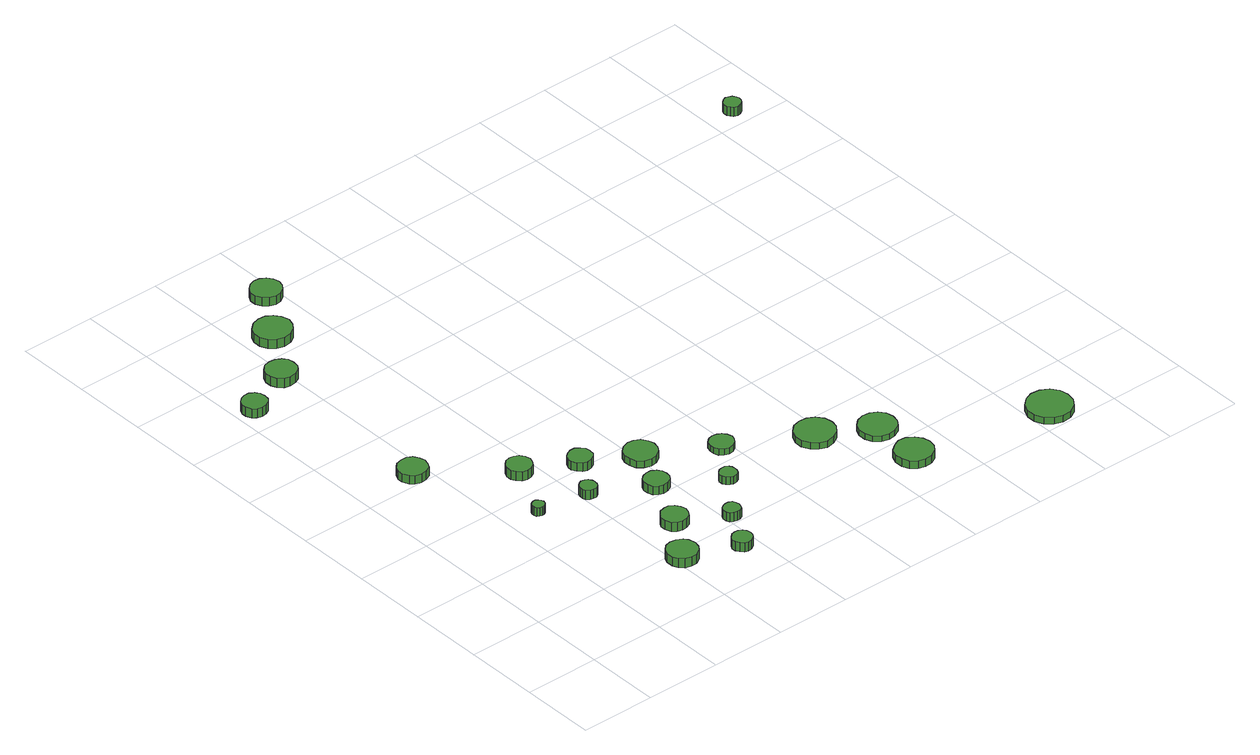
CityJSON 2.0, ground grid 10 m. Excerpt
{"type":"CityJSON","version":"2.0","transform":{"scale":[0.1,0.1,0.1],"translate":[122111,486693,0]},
"CityObjects":{
"tree1":{"type":"SolitaryVegetationObject","attributes":{"function":"something"},"geometry":[{"type":"MultiSurface","lod":"1","boundaries":[[[0,1,2,3,4,5,6,7,8,9,10,11,12,13,14]],[[15,16,17,18,19,20,21,22,23,24,25,26,27,28,29]],[[0,29,28,1]],[[1,28,27,2]],[[2,27,26,3]],[[3,26,25,4]],[[4,25,24,5]],[[5,24,23,6]],[[6,23,22,7]],[[7,22,21,8]],[[8,21,20,9]],[[9,20,19,10]],[[10,19,18,11]],[[11,18,17,12]],[[12,17,16,13]],[[13,16,15,14]],[[14,15,29,0]]]}]},
"tree2":{"type":"SolitaryVegetationObject","attributes":{"function":"something"},"geometry":[{"type":"MultiSurface","lod":"1","boundaries":[[[30,31,32,33,34,35,36,37,38,39,40,41,42,43,44]],[[45,46,47,48,49,50,51,52,53,54,55,56,57,58,59]],[[30,59,58,31]],[[31,58,57,32]],[[32,57,56,33]],[[33,56,55,34]],[[34,55,54,35]],[[35,54,53,36]],[[36,53,52,37]],[[37,52,51,38]],[[38,51,50,39]],[[39,50,49,40]],[[40,49,48,41]],[[41,48,47,42]],[[42,47,46,43]],[[43,46,45,44]],[[44,45,59,30]]]}]},
"tree3":{"type":"SolitaryVegetationObject","attributes":{"function":"something"},"geometry":[{"type":"MultiSurface","lod":"1","boundaries":[[[60,61,62,63,64,65,66,67,68,69,70,71,72,73,74]],[[75,76,77,78,79,80,81,82,83,84,85,86,87,88,89]],[[60,89,88,61]],[[61,88,87,62]],[[62,87,86,63]],[[63,86,85,64]],[[64,85,84,65]],[[65,84,83,66]],[[66,83,82,67]],[[67,82,81,68]],[[68,81,80,69]],[[69,80,79,70]],[[70,79,78,71]],[[71,78,77,72]],[[72,77,76,73]],[[73,76,75,74]],[[74,75,89,60]]]}]},
"tree4":{"type":"SolitaryVegetationObject","attributes":{"function":"something"},"geometry":[{"type":"MultiSurface","lod":"1","boundaries":[[[90,91,92,93,94,95,96,97,98,99,100,101,102,103,104]],[[105,106,107,108,109,110,111,112,113,114,115,116,117,118,119]],[[90,119,118,91]],[[91,118,117,92]],[[92,117,116,93]],[[93,116,115,94]],[[94,115,114,95]],[[95,114,113,96]],[[96,113,112,97]],[[97,112,111,98]],[[98,111,110,99]],[[99,110,109,100]],[[100,109,108,101]],[[101,108,107,102]],[[102,107,106,103]],[[103,106,105,104]],[[104,105,119,90]]]}]},
"tree5":{"type":"SolitaryVegetationObject","attributes":{"function":"something"},"geometry":[{"type":"MultiSurface","lod":"1","boundaries":[[[120,121,122,123,124,125,126,127,128,129,130,131,132,133,134]],[[135,136,137,138,139,140,141,142,143,144,145,146,147,148,149]],[[120,149,148,121]],[[121,148,147,122]],[[122,147,146,123]],[[123,146,145,124]],[[124,145,144,125]],[[125,144,143,126]],[[126,143,142,127]],[[127,142,141,128]],[[128,141,140,129]],[[129,140,139,130]],[[130,139,138,131]],[[131,138,137,132]],[[132,137,136,133]],[[133,136,135,134]],[[134,135,149,120]]]}]},
"tree6":{"type":"SolitaryVegetationObject","attributes":{"function":"something"},"geometry":[{"type":"MultiSurface","lod":"1","boundaries":[[[150,151,152,153,154,155,156,157,158,159,160,161,162,163,164]],[[165,166,167,168,169,170,171,172,173,174,175,176,177,178,179]],[[150,179,178,151]],[[151,178,177,152]],[[152,177,176,153]],[[153,176,175,154]],[[154,175,174,155]],[[155,174,173,156]],[[156,173,172,157]],[[157,172,171,158]],[[158,171,170,159]],[[159,170,169,160]],[[160,169,168,161]],[[161,168,167,162]],[[162,167,166,163]],[[163,166,165,164]],[[164,165,179,150]]]}]},
"tree7":{"type":"SolitaryVegetationObject","attributes":{"function":"something"},"geometry":[{"type":"MultiSurface","lod":"1","boundaries":[[[180,181,182,183,184,185,186,187,188,189,190,191,192,193,194]],[[195,196,197,198,199,200,201,202,203,204,205,206,207,208,209]],[[180,209,208,181]],[[181,208,207,182]],[[182,207,206,183]],[[183,206,205,184]],[[184,205,204,185]],[[185,204,203,186]],[[186,203,202,187]],[[187,202,201,188]],[[188,201,200,189]],[[189,200,199,190]],[[190,199,198,191]],[[191,198,197,192]],[[192,197,196,193]],[[193,196,195,194]],[[194,195,209,180]]]}]},
"tree8":{"type":"SolitaryVegetationObject","attributes":{"function":"something"},"geometry":[{"type":"MultiSurface","lod":"1","boundaries":[[[210,211,212,213,214,215,216,217,218,219,220,221,222,223,224]],[[225,226,227,228,229,230,231,232,233,234,235,236,237,238,239]],[[210,239,238,211]],[[211,238,237,212]],[[212,237,236,213]],[[213,236,235,214]],[[214,235,234,215]],[[215,234,233,216]],[[216,233,232,217]],[[217,232,231,218]],[[218,231,230,219]],[[219,230,229,220]],[[220,229,228,221]],[[221,228,227,222]],[[222,227,226,223]],[[223,226,225,224]],[[224,225,239,210]]]}]},
"tree9":{"type":"SolitaryVegetationObject","attributes":{"function":"something"},"geometry":[{"type":"MultiSurface","lod":"1","boundaries":[[[240,241,242,243,244,245,246,247,248,249,250,251,252,253,254]],[[255,256,257,258,259,260,261,262,263,264,265,266,267,268,269]],[[240,269,268,241]],[[241,268,267,242]],[[242,267,266,243]],[[243,266,265,244]],[[244,265,264,245]],[[245,264,263,246]],[[246,263,262,247]],[[247,262,261,248]],[[248,261,260,249]],[[249,260,259,250]],[[250,259,258,251]],[[251,258,257,252]],[[252,257,256,253]],[[253,256,255,254]],[[254,255,269,240]]]}]},
"tree10":{"type":"SolitaryVegetationObject","attributes":{"function":"something"},"geometry":[{"type":"MultiSurface","lod":"1","boundaries":[[[270,271,272,273,274,275,276,277,278,279,280,281,282,283,284]],[[285,286,287,288,289,290,291,292,293,294,295,296,297,298,299]],[[270,299,298,271]],[[271,298,297,272]],[[272,297,296,273]],[[273,296,295,274]],[[274,295,294,275]],[[275,294,293,276]],[[276,293,292,277]],[[277,292,291,278]],[[278,291,290,279]],[[279,290,289,280]],[[280,289,288,281]],[[281,288,287,282]],[[282,287,286,283]],[[283,286,285,284]],[[284,285,299,270]]]}]},
"tree11":{"type":"SolitaryVegetationObject","attributes":{"function":"something"},"geometry":[{"type":"MultiSurface","lod":"1","boundaries":[[[300,301,302,303,304,305,306,307,308,309,310,311,312,313,314]],[[315,316,317,318,319,320,321,322,323,324,325,326,327,328,329]],[[300,329,328,301]],[[301,328,327,302]],[[302,327,326,303]],[[303,326,325,304]],[[304,325,324,305]],[[305,324,323,306]],[[306,323,322,307]],[[307,322,321,308]],[[308,321,320,309]],[[309,320,319,310]],[[310,319,318,311]],[[311,318,317,312]],[[312,317,316,313]],[[313,316,315,314]],[[314,315,329,300]]]}]},
"tree12":{"type":"SolitaryVegetationObject","attributes":{"function":"something"},"geometry":[{"type":"MultiSurface","lod":"1","boundaries":[[[330,331,332,333,334,335,336,337,338,339,340,341,342,343,344]],[[345,346,347,348,349,350,351,352,353,354,355,356,357,358,359]],[[330,359,358,331]],[[331,358,357,332]],[[332,357,356,333]],[[333,356,355,334]],[[334,355,354,335]],[[335,354,353,336]],[[336,353,352,337]],[[337,352,351,338]],[[338,351,350,339]],[[339,350,349,340]],[[340,349,348,341]],[[341,348,347,342]],[[342,347,346,343]],[[343,346,345,344]],[[344,345,359,330]]]}]},
"tree13":{"type":"SolitaryVegetationObject","attributes":{"function":"something"},"geometry":[{"type":"MultiSurface","lod":"1","boundaries":[[[360,361,362,363,364,365,366,367,368,369,370,371,372,373,374]],[[375,376,377,378,379,380,381,382,383,384,385,386,387,388,389]],[[360,389,388,361]],[[361,388,387,362]],[[362,387,386,363]],[[363,386,385,364]],[[364,385,384,365]],[[365,384,383,366]],[[366,383,382,367]],[[367,382,381,368]],[[368,381,380,369]],[[369,380,379,370]],[[370,379,378,371]],[[371,378,377,372]],[[372,377,376,373]],[[373,376,375,374]],[[374,375,389,360]]]}]},
"tree14":{"type":"SolitaryVegetationObject","attributes":{"function":"something"},"geometry":[{"type":"MultiSurface","lod":"1","boundaries":[[[390,391,392,393,394,395,396,397,398,399,400,401,402,403,404]],[[405,406,407,408,409,410,411,412,413,414,415,416,417,418,419]],[[390,419,418,391]],[[391,418,417,392]],[[392,417,416,393]],[[393,416,415,394]],[[394,415,414,395]],[[395,414,413,396]],[[396,413,412,397]],[[397,412,411,398]],[[398,411,410,399]],[[399,410,409,400]],[[400,409,408,401]],[[401,408,407,402]],[[402,407,406,403]],[[403,406,405,404]],[[404,405,419,390]]]}]},
"tree15":{"type":"SolitaryVegetationObject","attributes":{"function":"something"},"geometry":[{"type":"MultiSurface","lod":"1","boundaries":[[[420,421,422,423,424,425,426,427,428,429,430,431,432,433,434]],[[435,436,437,438,439,440,441,442,443,444,445,446,447,448,449]],[[420,449,448,421]],[[421,448,447,422]],[[422,447,446,423]],[[423,446,445,424]],[[424,445,444,425]],[[425,444,443,426]],[[426,443,442,427]],[[427,442,441,428]],[[428,441,440,429]],[[429,440,439,430]],[[430,439,438,431]],[[431,438,437,432]],[[432,437,436,433]],[[433,436,435,434]],[[434,435,449,420]]]}]},
"tree16":{"type":"SolitaryVegetationObject","attributes":{"function":"something"},"geometry":[{"type":"MultiSurface","lod":"1","boundaries":[[[450,451,452,453,454,455,456,457,458,459,460,461,462,463,464]],[[465,466,467,468,469,470,471,472,473,474,475,476,477,478,479]],[[450,479,478,451]],[[451,478,477,452]],[[452,477,476,453]],[[453,476,475,454]],[[454,475,474,455]],[[455,474,473,456]],[[456,473,472,457]],[[457,472,471,458]],[[458,471,470,459]],[[459,470,469,460]],[[460,469,468,461]],[[461,468,467,462]],[[462,467,466,463]],[[463,466,465,464]],[[464,465,479,450]]]}]},
"tree17":{"type":"SolitaryVegetationObject","attributes":{"function":"something"},"geometry":[{"type":"MultiSurface","lod":"1","boundaries":[[[480,481,482,483,484,485,486,487,488,489,490,491,492,493,494]],[[495,496,497,498,499,500,501,502,503,504,505,506,507,508,509]],[[480,509,508,481]],[[481,508,507,482]],[[482,507,506,483]],[[483,506,505,484]],[[484,505,504,485]],[[485,504,503,486]],[[486,503,502,487]],[[487,502,501,488]],[[488,501,500,489]],[[489,500,499,490]],[[490,499,498,491]],[[491,498,497,492]],[[492,497,496,493]],[[493,496,495,494]],[[494,495,509,480]]]}]},
"tree18":{"type":"SolitaryVegetationObject","attributes":{"function":"something"},"geometry":[{"type":"MultiSurface","lod":"1","boundaries":[[[510,511,512,513,514,515,516,517,518,519,520,521,522,523,524]],[[525,526,527,528,529,530,531,532,533,534,535,536,537,538,539]],[[510,539,538,511]],[[511,538,537,512]],[[512,537,536,513]],[[513,536,535,514]],[[514,535,534,515]],[[515,534,533,516]],[[516,533,532,517]],[[517,532,531,518]],[[518,531,530,519]],[[519,530,529,520]],[[520,529,528,521]],[[521,528,527,522]],[[522,527,526,523]],[[523,526,525,524]],[[524,525,539,510]]]}]},
"tree19":{"type":"SolitaryVegetationObject","attributes":{"function":"something"},"geometry":[{"type":"MultiSurface","lod":"1","boundaries":[[[540,541,542,543,544,545,546,547,548,549,550,551,552,553,554]],[[555,556,557,558,559,560,561,562,563,564,565,566,567,568,569]],[[540,569,568,541]],[[541,568,567,542]],[[542,567,566,543]],[[543,566,565,544]],[[544,565,564,545]],[[545,564,563,546]],[[546,563,562,547]],[[547,562,561,548]],[[548,561,560,549]],[[549,560,559,550]],[[550,559,558,551]],[[551,558,557,552]],[[552,557,556,553]],[[553,556,555,554]],[[554,555,569,540]]]}]},
"tree20":{"type":"SolitaryVegetationObject","attributes":{"function":"something"},"geometry":[{"type":"MultiSurface","lod":"1","boundaries":[[[570,571,572,573,574,575,576,577,578,579,580,581,582,583,584]],[[585,586,587,588,589,590,591,592,593,594,595,596,597,598,599]],[[570,599,598,571]],[[571,598,597,572]],[[572,597,596,573]],[[573,596,595,574]],[[574,595,594,575]],[[575,594,593,576]],[[576,593,592,577]],[[577,592,591,578]],[[578,591,590,579]],[[579,590,589,580]],[[580,589,588,581]],[[581,588,587,582]],[[582,587,586,583]],[[583,586,585,584]],[[584,585,599,570]]]}]},
"tree21":{"type":"SolitaryVegetationObject","attributes":{"function":"something"},"geometry":[{"type":"MultiSurface","lod":"1","boundaries":[[[600,601,602,603,604,605,606,607,608,609,610,611,612,613,614]],[[615,616,617,618,619,620,621,622,623,624,625,626,627,628,629]],[[600,629,628,601]],[[601,628,627,602]],[[602,627,626,603]],[[603,626,625,604]],[[604,625,624,605]],[[605,624,623,606]],[[606,623,622,607]],[[607,622,621,608]],[[608,621,620,609]],[[609,620,619,610]],[[610,619,618,611]],[[611,618,617,612]],[[612,617,616,613]],[[613,616,615,614]],[[614,615,629,600]]]}]},
"tree22":{"type":"SolitaryVegetationObject","attributes":{"function":"something"},"geometry":[{"type":"MultiSurface","lod":"1","boundaries":[[[630,631,632,633,634,635,636,637,638,639,640,641,642,643,644]],[[645,646,647,648,649,650,651,652,653,654,655,656,657,658,659]],[[630,659,658,631]],[[631,658,657,632]],[[632,657,656,633]],[[633,656,655,634]],[[634,655,654,635]],[[635,654,653,636]],[[636,653,652,637]],[[637,652,651,638]],[[638,651,650,639]],[[639,650,649,640]],[[640,649,648,641]],[[641,648,647,642]],[[642,647,646,643]],[[643,646,645,644]],[[644,645,659,630]]]}]}
},
"vertices":[
[96,414,17],[94,421,17],[90,428,17],[83,432,17],[75,432,17],[67,430,17],[62,425,17],[58,417,17],[58,410,17],[62,402,17],[67,397,17],[75,395,17],[83,396,17],[90,399,17],[94,406,17],[94,406,5],[90,399,5],[83,396,5],[75,395,5],[67,397,5],[62,402,5],[58,410,5],[58,417,5],[62,425,5],[67,430,5],[75,432,5],[83,432,5],[90,428,5],[94,421,5],[96,414,5],
[38,632,18],[37,639,18],[33,644,18],[27,648,18],[20,648,18],[14,646,18],[9,642,18],[6,635,18],[6,629,18],[9,622,18],[14,618,18],[20,616,18],[27,617,18],[33,620,18],[37,625,18],[37,625,5],[33,620,5],[27,617,5],[20,616,5],[14,618,5],[9,622,5],[6,629,5],[6,635,5],[9,642,5],[14,646,5],[20,648,5],[27,648,5],[33,644,5],[37,639,5],[38,632,5],
[148,262,16],[147,265,16],[145,268,16],[142,270,16],[139,270,16],[136,269,16],[133,267,16],[132,264,16],[132,260,16],[133,257,16],[136,255,16],[139,254,16],[142,254,16],[145,256,16],[147,258,16],[147,258,4],[145,256,4],[142,254,4],[139,254,4],[136,255,4],[133,257,4],[132,260,4],[132,264,4],[133,267,4],[136,269,4],[139,270,4],[142,270,4],[145,268,4],[147,265,4],[148,262,4],
[228,84,16],[226,93,16],[222,99,16],[214,103,16],[206,104,16],[198,102,16],[192,96,16],[189,89,16],[189,80,16],[192,73,16],[198,67,16],[206,65,16],[214,65,16],[222,70,16],[226,76,16],[226,76,3],[222,70,3],[214,65,3],[206,65,3],[198,67,3],[192,73,3],[189,80,3],[189,89,3],[192,96,3],[198,102,3],[206,104,3],[214,103,3],[222,99,3],[226,93,3],[228,84,3],
[194,339,14],[192,346,14],[188,352,14],[182,355,14],[176,356,14],[169,354,14],[164,349,14],[161,343,14],[161,336,14],[164,330,14],[169,325,14],[176,323,14],[182,324,14],[188,327,14],[192,333,14],[192,333,1],[188,327,1],[182,324,1],[176,323,1],[169,325,1],[164,330,1],[161,336,1],[161,343,1],[164,349,1],[169,354,1],[176,356,1],[182,355,1],[188,352,1],[192,346,1],[194,339,1],
[220,254,15],[219,258,15],[217,262,15],[213,264,15],[208,265,15],[204,263,15],[200,260,15],[199,256,15],[199,251,15],[200,247,15],[204,244,15],[208,243,15],[213,243,15],[217,245,15],[219,249,15],[219,249,2],[217,245,2],[213,243,2],[208,243,2],[204,244,2],[200,247,2],[199,251,2],[199,256,2],[200,260,2],[204,263,2],[208,265,2],[213,264,2],[217,262,2],[219,258,2],[220,254,2],
[107,661,18],[106,669,18],[101,675,18],[94,679,18],[85,680,18],[77,678,18],[71,672,18],[68,665,18],[68,656,18],[71,649,18],[77,643,18],[85,641,18],[94,642,18],[101,646,18],[106,652,18],[106,652,5],[101,646,5],[94,642,5],[85,641,5],[77,643,5],[71,649,5],[68,656,5],[68,665,5],[71,672,5],[77,678,5],[85,680,5],[94,679,5],[101,675,5],[106,669,5],[107,661,5],
[265,144,15],[263,151,15],[259,157,15],[253,161,15],[246,161,15],[239,159,15],[234,154,15],[231,148,15],[231,141,15],[234,134,15],[239,129,15],[246,127,15],[253,128,15],[259,131,15],[263,137,15],[263,137,2],[259,131,2],[253,128,2],[246,127,2],[239,129,2],[234,134,2],[231,141,2],[231,148,2],[234,154,2],[239,159,2],[246,161,2],[253,161,2],[259,157,2],[263,151,2],[265,144,2],
[291,58,15],[290,64,15],[287,68,15],[282,71,15],[277,71,15],[272,70,15],[268,66,15],[265,61,15],[265,56,15],[268,51,15],[272,47,15],[277,45,15],[282,46,15],[287,49,15],[290,53,15],[290,53,2],[287,49,2],[282,46,2],[277,45,2],[272,47,2],[268,51,2],[265,56,2],[265,61,2],[268,66,2],[272,70,2],[277,71,2],[282,71,2],[287,68,2],[290,64,2],[291,58,2],
[258,307,13],[257,313,13],[253,318,13],[247,322,13],[241,322,13],[235,320,13],[230,316,13],[227,310,13],[227,304,13],[230,298,13],[235,293,13],[241,291,13],[247,292,13],[253,295,13],[257,300,13],[257,300,1],[253,295,1],[247,292,1],[241,291,1],[235,293,1],[230,298,1],[227,304,1],[227,310,1],[230,316,1],[235,320,1],[241,322,1],[247,322,1],[253,318,1],[257,313,1],[258,307,1],
[318,110,15],[317,115,15],[315,119,15],[311,121,15],[306,121,15],[302,120,15],[298,117,15],[296,113,15],[296,108,15],[298,104,15],[302,101,15],[306,100,15],[311,100,15],[315,102,15],[317,106,15],[317,106,2],[315,102,2],[311,100,2],[306,100,2],[302,101,2],[298,104,2],[296,108,2],[296,113,2],[298,117,2],[302,120,2],[306,121,2],[311,121,2],[315,119,2],[317,115,2],[318,110,2],
[296,214,13],[295,221,13],[291,226,13],[285,230,13],[278,230,13],[272,228,13],[267,224,13],[264,218,13],[264,211,13],[267,204,13],[272,200,13],[278,198,13],[285,199,13],[291,202,13],[295,207,13],[295,207,1],[291,202,1],[285,199,1],[278,198,1],[272,200,1],[267,204,1],[264,211,1],[264,218,1],[267,224,1],[272,228,1],[278,230,1],[285,230,1],[291,226,1],[295,221,1],[296,214,1],
[157,727,20],[154,737,20],[148,745,20],[140,750,20],[130,751,20],[120,748,20],[112,741,20],[108,732,20],[108,722,20],[112,713,20],[120,706,20],[130,703,20],[140,704,20],[148,709,20],[154,717,20],[154,717,7],[148,709,7],[140,704,7],[130,703,7],[120,706,7],[112,713,7],[108,722,7],[108,732,7],[112,741,7],[120,748,7],[130,751,7],[140,750,7],[148,745,7],[154,737,7],[157,727,7],
[326,271,11],[324,279,11],[319,287,11],[311,291,11],[303,292,11],[294,289,11],[287,283,11],[284,275,11],[284,266,11],[287,258,11],[294,252,11],[303,249,11],[311,250,11],[319,255,11],[324,262,11],[324,262,1],[319,255,1],[311,250,1],[303,249,1],[294,252,1],[287,258,1],[284,266,1],[284,275,1],[287,283,1],[294,289,1],[303,292,1],[311,291,1],[319,287,1],[324,279,1],[326,271,1],
[364,170,12],[363,175,12],[361,178,12],[357,181,12],[352,181,12],[348,180,12],[344,177,12],[342,173,12],[342,168,12],[344,164,12],[348,161,12],[352,159,12],[357,160,12],[361,162,12],[363,166,12],[363,166,1],[361,162,1],[357,160,1],[352,159,1],[348,161,1],[344,164,1],[342,168,1],[342,173,1],[344,177,1],[348,180,1],[352,181,1],[357,181,1],[361,178,1],[363,175,1],[364,170,1],
[197,791,21],[195,799,21],[190,806,21],[183,810,21],[175,811,21],[167,808,21],[161,803,21],[157,795,21],[157,787,21],[161,779,21],[167,774,21],[175,771,21],[183,772,21],[190,776,21],[195,783,21],[195,783,9],[190,776,9],[183,772,9],[175,771,9],[167,774,9],[161,779,9],[157,787,9],[157,795,9],[161,803,9],[167,808,9],[175,811,9],[183,810,9],[190,806,9],[195,799,9],[197,791,9],
[405,223,10],[403,230,10],[399,235,10],[394,238,10],[387,239,10],[381,237,10],[376,233,10],[374,227,10],[374,220,10],[376,214,10],[381,210,10],[387,208,10],[394,209,10],[399,212,10],[403,217,10],[403,217,1],[399,212,1],[394,209,1],[387,208,1],[381,210,1],[376,214,1],[374,220,1],[374,227,1],[376,233,1],[381,237,1],[387,239,1],[394,238,1],[399,235,1],[403,230,1],[405,223,1],
[512,169,10],[510,180,10],[503,189,10],[494,194,10],[483,195,10],[473,192,10],[465,185,10],[460,175,10],[460,164,10],[465,154,10],[473,147,10],[483,143,10],[494,145,10],[503,150,10],[510,159,10],[510,159,1],[503,150,1],[494,145,1],[483,143,1],[473,147,1],[465,154,1],[460,164,1],[460,175,1],[465,185,1],[473,192,1],[483,195,1],[494,194,1],[503,189,1],[510,180,1],[512,169,1],
[572,64,11],[570,74,11],[564,82,11],[555,88,11],[545,89,11],[536,85,11],[528,79,11],[524,69,11],[524,59,11],[528,50,11],[536,43,11],[545,40,11],[555,41,11],[564,46,11],[570,54,11],[570,54,0],[564,46,0],[555,41,0],[545,40,0],[536,43,0],[528,50,0],[524,59,0],[524,69,0],[528,79,0],[536,85,0],[545,89,0],[555,88,0],[564,82,0],[570,74,0],[572,64,0],
[574,132,9],[572,142,9],[566,150,9],[557,155,9],[547,156,9],[538,153,9],[530,146,9],[526,137,9],[526,127,9],[530,118,9],[538,111,9],[547,108,9],[557,109,9],[566,114,9],[572,122,9],[572,122,1],[566,114,1],[557,109,1],[547,108,1],[538,111,1],[530,118,1],[526,127,1],[526,137,1],[530,146,1],[538,153,1],[547,156,1],[557,155,1],[566,150,1],[572,142,1],[574,132,1],
[757,32,9],[755,44,9],[748,54,9],[737,60,9],[725,61,9],[714,57,9],[705,49,9],[700,38,9],[700,26,9],[705,15,9],[714,7,9],[725,3,9],[737,4,9],[748,10,9],[755,20,9],[755,20,0],[748,10,0],[737,4,0],[725,3,0],[714,7,0],[705,15,0],[700,26,0],[700,38,0],[705,49,0],[714,57,0],[725,61,0],[737,60,0],[748,54,0],[755,44,0],[757,32,0],
[840,715,24],[839,719,24],[836,723,24],[832,725,24],[828,726,24],[823,724,24],[820,721,24],[818,717,24],[818,712,24],[820,708,24],[823,705,24],[828,703,24],[832,704,24],[836,706,24],[839,710,24],[839,710,11],[836,706,11],[832,704,11],[828,703,11],[823,705,11],[820,708,11],[818,712,11],[818,717,11],[820,721,11],[823,724,11],[828,726,11],[832,725,11],[836,723,11],[839,719,11],[840,715,11]
]}
